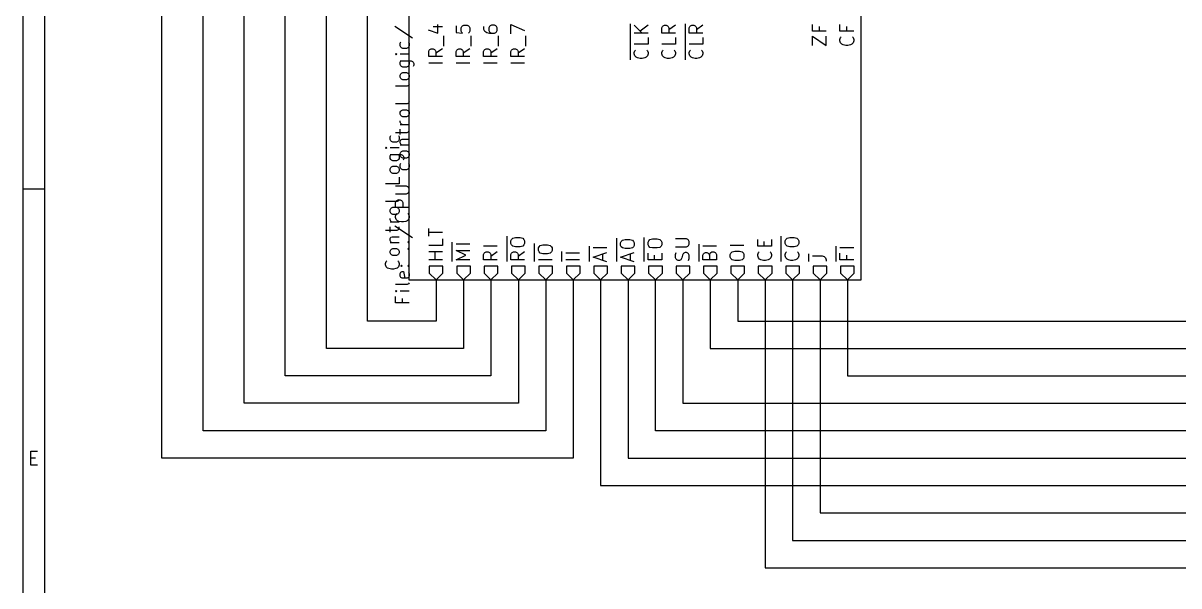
# Model space of a CAD drawing. Extents: x 0.4 to 11.3, y -16.1 to -0.4.
# Drawn here: x 0.394 to 4.609, y -9.716 to -7.663 of the extents above; entities that cross this region are included whole.
import ezdxf

# ---------------------------------------------------------------- set-up
doc = ezdxf.new("R2010")
doc.units = 0
doc.header["$MEASUREMENT"] = 0
for name, color, linetype in [('BROWN2', 54, 'CONTINUOUS'), ('CYAN2', 4, 'CONTINUOUS'), ('GREEN3', 91, 'CONTINUOUS'), ('RED2', 1, 'CONTINUOUS')]:
    doc.layers.add(name, color=color, linetype=linetype)

msp = doc.modelspace()

# ---------------------------------------------------------------- linework, layer by layer
at = {"layer": 'BROWN2', "linetype": 'CONTINUOUS'}
for p, q in [((1.7497, -7.6745), (1.814, -7.7173)), ((1.7687, -7.7364), (1.7711, -7.7316)), ((1.7687, -7.7459), (1.7687, -7.7364)), ((1.7711, -7.7507), (1.7687, -7.7459)), ((1.7735, -7.753), (1.7711, -7.7507)), ((1.7782, -7.7554), (1.7735, -7.753)), ((1.7925, -7.7554), (1.7782, -7.7554)), ((1.7973, -7.753), (1.7925, -7.7554)), ((1.7997, -7.7507), (1.7973, -7.753)), ((1.7997, -7.7316), (1.8021, -7.7364)), ((1.8021, -7.7459), (1.7997, -7.7507)), ((1.8021, -7.7364), (1.8021, -7.7459)), ((1.7544, -7.7745), (1.7521, -7.7768)), ((1.7521, -7.7768), (1.7544, -7.7792)), ((1.7521, -7.7768), (1.7568, -7.7768)), ((1.7568, -7.7768), (1.7544, -7.7745)), ((1.7544, -7.7792), (1.7568, -7.7768)), ((1.8021, -7.7768), (1.7687, -7.7768)), ((1.7687, -7.8007), (1.8092, -7.8007)), ((1.7687, -7.8054), (1.7711, -7.8007)), ((1.7687, -7.8149), (1.7687, -7.8054)), ((1.7711, -7.8197), (1.7687, -7.8149)), ((1.7735, -7.8221), (1.7711, -7.8197)), ((1.7782, -7.8245), (1.7735, -7.8221)), ((1.7925, -7.8245), (1.7782, -7.8245)), ((1.7973, -7.8221), (1.7925, -7.8245)), ((1.7997, -7.8197), (1.7973, -7.8221)), ((1.7997, -7.8007), (1.8021, -7.8054)), ((1.8021, -7.8149), (1.7997, -7.8197)), ((1.8021, -7.8054), (1.8021, -7.8149)), ((1.8092, -7.8007), (1.814, -7.803)), ((1.814, -7.803), (1.8163, -7.8054)), ((1.8163, -7.8054), (1.8187, -7.8102)), ((1.8187, -7.8173), (1.8163, -7.8221)), ((1.8187, -7.8102), (1.8187, -7.8173)), ((1.7687, -7.853), (1.7711, -7.8483)), ((1.7687, -7.8602), (1.7687, -7.853)), ((1.7711, -7.8649), (1.7687, -7.8602)), ((1.7711, -7.8483), (1.7735, -7.8459)), ((1.7735, -7.8673), (1.7711, -7.8649)), ((1.7735, -7.8459), (1.7782, -7.8435)), ((1.7782, -7.8697), (1.7735, -7.8673)), ((1.7782, -7.8435), (1.7925, -7.8435)), ((1.7925, -7.8697), (1.7782, -7.8697)), ((1.7925, -7.8435), (1.7973, -7.8459)), ((1.7973, -7.8673), (1.7925, -7.8697)), ((1.7973, -7.8459), (1.7997, -7.8483)), ((1.7997, -7.8649), (1.7973, -7.8673)), ((1.7997, -7.8483), (1.8021, -7.853)), ((1.8021, -7.8602), (1.7997, -7.8649)), ((1.8021, -7.853), (1.8021, -7.8602)), ((1.7949, -7.8935), (1.7521, -7.8935)), ((1.7997, -7.8911), (1.7949, -7.8935)), ((1.8021, -7.8864), (1.7997, -7.8911)), ((1.7949, -7.9578), (1.7521, -7.9578)), ((1.7997, -7.9554), (1.7949, -7.9578)), ((1.8021, -7.9506), (1.7997, -7.9554)), ((1.7687, -7.9887), (1.7711, -7.984)), ((1.7687, -7.9959), (1.7687, -7.9887)), ((1.7711, -8.0006), (1.7687, -7.9959)), ((1.7711, -7.984), (1.7735, -7.9816)), ((1.7735, -8.003), (1.7711, -8.0006)), ((1.7735, -7.9816), (1.7782, -7.9792)), ((1.7782, -8.0054), (1.7735, -8.003)), ((1.7782, -7.9792), (1.7925, -7.9792)), ((1.7925, -8.0054), (1.7782, -8.0054)), ((1.7925, -7.9792), (1.7973, -7.9816)), ((1.7973, -8.003), (1.7925, -8.0054)), ((1.7973, -7.9816), (1.7997, -7.984)), ((1.7997, -8.0006), (1.7973, -8.003)), ((1.7997, -7.984), (1.8021, -7.9887)), ((1.8021, -7.9959), (1.7997, -8.0006)), ((1.8021, -7.9887), (1.8021, -7.9959)), ((1.7687, -8.0245), (1.7687, -8.0197)), ((1.7711, -8.0292), (1.7687, -8.0245)), ((1.8021, -8.034), (1.7687, -8.034)), ((1.7687, -8.0697), (1.7687, -8.0506)), ((1.7735, -8.0316), (1.7711, -8.0292)), ((1.7782, -8.034), (1.7735, -8.0316)), ((1.8021, -8.0554), (1.8021, -8.0506)), ((1.7521, -8.0626), (1.7949, -8.0626)), ((1.7687, -8.0935), (1.7711, -8.0887)), ((1.7711, -8.0887), (1.7759, -8.0864)), ((1.7759, -8.0864), (1.8021, -8.0864)), ((1.7949, -8.0626), (1.7997, -8.0602)), ((1.7997, -8.0602), (1.8021, -8.0554)), ((1.7687, -8.1006), (1.7687, -8.0935)), ((1.7711, -8.1054), (1.7687, -8.1006)), ((1.7687, -8.1078), (1.8021, -8.1078)), ((1.7687, -8.1387), (1.7711, -8.134)), ((1.7735, -8.1078), (1.7711, -8.1054)), ((1.7711, -8.134), (1.7735, -8.1316)), ((1.7735, -8.1316), (1.7782, -8.1292)), ((1.7782, -8.1292), (1.7925, -8.1292)), ((1.7925, -8.1292), (1.7973, -8.1316)), ((1.7973, -8.1316), (1.7997, -8.134)), ((1.7997, -8.134), (1.8021, -8.1387)), ((1.7687, -8.1459), (1.7687, -8.1387)), ((1.7711, -8.1506), (1.7687, -8.1459)), ((1.7687, -8.1792), (1.7711, -8.1745)), ((1.7735, -8.153), (1.7711, -8.1506)), ((1.7782, -8.1554), (1.7735, -8.153)), ((1.7925, -8.1554), (1.7782, -8.1554)), ((1.7973, -8.153), (1.7925, -8.1554)), ((1.7997, -8.1506), (1.7973, -8.153)), ((1.8021, -8.1459), (1.7997, -8.1506)), ((1.7997, -8.1745), (1.8021, -8.1792)), ((1.8021, -8.1387), (1.8021, -8.1459)), ((1.7687, -8.1887), (1.7687, -8.1792)), ((1.7711, -8.1935), (1.7687, -8.1887)), ((1.7735, -8.1959), (1.7711, -8.1935)), ((1.7782, -8.1983), (1.7735, -8.1959)), ((1.7925, -8.1983), (1.7782, -8.1983)), ((1.7973, -8.1959), (1.7925, -8.1983)), ((1.7997, -8.1935), (1.7973, -8.1959)), ((1.8021, -8.1887), (1.7997, -8.1935)), ((1.8021, -8.1792), (1.8021, -8.1887)), ((1.7925, -8.2578), (1.7521, -8.2578)), ((1.7973, -8.2602), (1.7925, -8.2578)), ((1.7997, -8.2625), (1.7973, -8.2602)), ((1.7521, -8.2864), (1.7925, -8.2864)), ((1.7925, -8.2864), (1.7973, -8.284)), ((1.7973, -8.284), (1.7997, -8.2816)), ((1.8021, -8.2673), (1.7997, -8.2625)), ((1.7997, -8.2816), (1.8021, -8.2768)), ((1.8021, -8.2768), (1.8021, -8.2673)), ((1.7521, -8.3173), (1.7544, -8.3125)), ((1.7521, -8.3364), (1.7521, -8.3173)), ((1.8021, -8.3364), (1.7521, -8.3364)), ((1.7544, -8.3125), (1.7568, -8.3102)), ((1.7568, -8.3102), (1.7616, -8.3078)), ((1.7616, -8.3078), (1.7687, -8.3078)), ((1.7687, -8.3078), (1.7735, -8.3102)), ((1.7735, -8.3102), (1.7759, -8.3125)), ((1.7759, -8.3125), (1.7782, -8.3173)), ((1.7782, -8.3173), (1.7782, -8.3364)), ((1.7521, -8.3673), (1.7544, -8.3602)), ((1.7521, -8.3721), (1.7521, -8.3673)), ((1.7544, -8.3792), (1.7521, -8.3721)), ((1.7544, -8.3602), (1.7568, -8.3578)), ((1.7592, -8.384), (1.7544, -8.3792)), ((1.764, -8.3864), (1.7592, -8.384)), ((1.7735, -8.3887), (1.764, -8.3864)), ((1.7901, -8.3864), (1.7806, -8.3887)), ((1.7949, -8.384), (1.7901, -8.3864)), ((1.7997, -8.3792), (1.7949, -8.384)), ((1.7973, -8.3578), (1.7997, -8.3602)), ((1.7997, -8.3602), (1.8021, -8.3673)), ((1.8021, -8.3721), (1.7997, -8.3792)), ((1.8021, -8.3673), (1.8021, -8.3721)), ((1.7497, -8.403), (1.814, -8.4459)), ((1.7806, -8.3887), (1.7735, -8.3887)), ((1.7973, -8.4626), (1.7997, -8.4602)), ((1.7997, -8.4649), (1.7973, -8.4626)), ((1.7973, -8.4626), (1.8021, -8.4626)), ((1.7997, -8.4602), (1.8021, -8.4626)), ((1.8021, -8.4626), (1.7997, -8.4649)), ((1.7973, -8.4864), (1.7997, -8.484)), ((1.7997, -8.4887), (1.7973, -8.4864)), ((1.7973, -8.4864), (1.8021, -8.4864)), ((1.7997, -8.484), (1.8021, -8.4864)), ((1.8021, -8.4864), (1.7997, -8.4887)), ((1.7711, -8.5483), (1.7735, -8.5459)), ((1.7735, -8.5506), (1.7711, -8.5483)), ((1.7711, -8.5483), (1.7759, -8.5483)), ((1.7735, -8.5459), (1.7759, -8.5483)), ((1.7759, -8.5483), (1.7735, -8.5506)), ((1.7973, -8.5483), (1.7997, -8.5459)), ((1.7997, -8.5506), (1.7973, -8.5483)), ((1.7973, -8.5483), (1.8021, -8.5483)), ((1.7997, -8.5459), (1.8021, -8.5483)), ((1.8021, -8.5483), (1.7997, -8.5506)), ((1.7687, -8.5768), (1.7711, -8.5721)), ((1.7687, -8.5864), (1.7687, -8.5768)), ((1.7711, -8.5911), (1.7687, -8.5864)), ((1.7711, -8.5721), (1.7759, -8.5697)), ((1.7759, -8.5935), (1.7711, -8.5911)), ((1.7759, -8.5697), (1.7806, -8.5697)), ((1.7949, -8.5935), (1.7759, -8.5935)), ((1.7806, -8.5697), (1.7854, -8.5935)), ((1.7997, -8.5911), (1.7949, -8.5935)), ((1.7997, -8.5721), (1.8021, -8.5768)), ((1.8021, -8.5864), (1.7997, -8.5911)), ((1.8021, -8.5768), (1.8021, -8.5864)), ((1.7949, -8.6173), (1.7521, -8.6173)), ((1.7544, -8.6387), (1.7521, -8.6411)), ((1.7568, -8.6411), (1.7544, -8.6387)), ((1.7997, -8.6149), (1.7949, -8.6173)), ((1.8021, -8.6102), (1.7997, -8.6149)), ((1.7521, -8.6411), (1.7544, -8.6435)), ((1.7521, -8.6411), (1.7568, -8.6411)), ((1.7521, -8.684), (1.7521, -8.6602)), ((1.7544, -8.6435), (1.7568, -8.6411)), ((1.8021, -8.6411), (1.7687, -8.6411)), ((1.7759, -8.6673), (1.7759, -8.684)), ((1.8021, -8.684), (1.7521, -8.684))]:
    msp.add_line(p, q, dxfattribs=at)
at = {"layer": 'CYAN2', "linetype": 'CONTINUOUS'}
for p, q in [((1.9061, -7.6997), (1.9061, -7.6688)), ((1.9966, -7.6735), (2.0014, -7.6711)), ((2.0014, -7.6711), (2.0133, -7.6711)), ((2.0133, -7.6711), (2.018, -7.6735)), ((2.1014, -7.6711), (2.0966, -7.6735)), ((2.1133, -7.6711), (2.1014, -7.6711)), ((2.118, -7.6735), (2.1133, -7.6711)), ((2.1728, -7.7021), (2.1728, -7.6688)), ((2.1728, -7.6688), (2.2228, -7.6902)), ((2.6089, -7.7971), (2.6089, -7.6666)), ((2.6228, -7.6711), (2.6514, -7.6997)), ((2.6728, -7.6711), (2.6442, -7.6926)), ((2.7276, -7.6735), (2.7323, -7.6711)), ((2.7323, -7.6711), (2.7395, -7.6711)), ((2.7395, -7.6711), (2.7442, -7.6735)), ((2.7728, -7.6711), (2.749, -7.6878)), ((2.8089, -7.7971), (2.8089, -7.6666)), ((2.8276, -7.6735), (2.8323, -7.6711)), ((2.8323, -7.6711), (2.8395, -7.6711)), ((2.8395, -7.6711), (2.8442, -7.6735)), ((2.8728, -7.6711), (2.849, -7.6878)), ((3.2728, -7.6926), (3.2728, -7.6688)), ((3.3728, -7.6926), (3.3728, -7.6688)), ((1.8704, -7.6878), (1.9061, -7.6997)), ((1.8895, -7.6759), (1.9228, -7.6759)), ((1.9276, -7.7473), (1.9276, -7.7092)), ((1.9728, -7.6735), (1.9728, -7.6973)), ((1.9728, -7.6973), (1.9966, -7.6997)), ((1.9919, -7.6807), (1.9942, -7.6759)), ((1.9919, -7.6926), (1.9919, -7.6807)), ((1.9942, -7.6973), (1.9919, -7.6926)), ((1.9942, -7.6759), (1.9966, -7.6735)), ((1.9966, -7.6997), (1.9942, -7.6973)), ((2.018, -7.6735), (2.0204, -7.6759)), ((2.0204, -7.6973), (2.018, -7.6997)), ((2.0204, -7.6759), (2.0228, -7.6807)), ((2.0228, -7.6926), (2.0204, -7.6973)), ((2.0228, -7.6807), (2.0228, -7.6926)), ((2.0276, -7.7473), (2.0276, -7.7092)), ((2.0728, -7.6759), (2.0728, -7.6854)), ((2.0728, -7.6854), (2.0752, -7.6902)), ((2.0752, -7.6902), (2.0776, -7.6926)), ((2.0776, -7.6926), (2.0847, -7.6973)), ((2.0847, -7.6973), (2.0942, -7.6997)), ((2.0942, -7.6759), (2.0919, -7.6807)), ((2.0919, -7.6807), (2.0919, -7.6902)), ((2.0919, -7.6902), (2.0942, -7.6949)), ((2.0966, -7.6735), (2.0942, -7.6759)), ((2.0942, -7.6949), (2.0966, -7.6973)), ((2.0942, -7.6997), (2.1133, -7.6997)), ((2.0966, -7.6973), (2.1014, -7.6997)), ((2.1133, -7.6997), (2.118, -7.6973)), ((2.1204, -7.6759), (2.118, -7.6735)), ((2.118, -7.6973), (2.1204, -7.6949)), ((2.1228, -7.6807), (2.1204, -7.6759)), ((2.1204, -7.6949), (2.1228, -7.6902)), ((2.1228, -7.6902), (2.1228, -7.6807)), ((2.1276, -7.7473), (2.1276, -7.7092)), ((2.2276, -7.7473), (2.2276, -7.7092)), ((2.6728, -7.6997), (2.6228, -7.6997)), ((2.7228, -7.6807), (2.7252, -7.6759)), ((2.7228, -7.6997), (2.7228, -7.6807)), ((2.7728, -7.6997), (2.7228, -7.6997)), ((2.7252, -7.6759), (2.7276, -7.6735)), ((2.7442, -7.6735), (2.7466, -7.6759)), ((2.7466, -7.6759), (2.749, -7.6807)), ((2.749, -7.6807), (2.749, -7.6997)), ((2.8228, -7.6807), (2.8252, -7.6759)), ((2.8228, -7.6997), (2.8228, -7.6807)), ((2.8728, -7.6997), (2.8228, -7.6997)), ((2.8252, -7.6759), (2.8276, -7.6735)), ((2.8442, -7.6735), (2.8466, -7.6759)), ((2.8466, -7.6759), (2.849, -7.6807)), ((2.849, -7.6807), (2.849, -7.6997)), ((3.3228, -7.6926), (3.2728, -7.6926)), ((3.2728, -7.7449), (3.2728, -7.7116)), ((3.2728, -7.7116), (3.3228, -7.7449)), ((3.2966, -7.6759), (3.2966, -7.6926)), ((3.3228, -7.7449), (3.3228, -7.7116)), ((3.4228, -7.6926), (3.3728, -7.6926)), ((3.3966, -7.6759), (3.3966, -7.6926)), ((2.6728, -7.7402), (2.6228, -7.7402)), ((2.6728, -7.7164), (2.6728, -7.7402)), ((2.7728, -7.7402), (2.7228, -7.7402)), ((2.7728, -7.7164), (2.7728, -7.7402)), ((2.8728, -7.7402), (2.8228, -7.7402)), ((2.8728, -7.7164), (2.8728, -7.7402)), ((3.3728, -7.7235), (3.3752, -7.7164)), ((3.3728, -7.7283), (3.3728, -7.7235)), ((3.3752, -7.7354), (3.3728, -7.7283)), ((3.3752, -7.7164), (3.3776, -7.714)), ((3.3799, -7.7402), (3.3752, -7.7354)), ((3.3847, -7.7426), (3.3799, -7.7402)), ((3.3942, -7.7449), (3.3847, -7.7426)), ((3.4014, -7.7449), (3.3942, -7.7449)), ((3.4109, -7.7426), (3.4014, -7.7449)), ((3.4157, -7.7402), (3.4109, -7.7426)), ((3.4204, -7.7354), (3.4157, -7.7402)), ((3.418, -7.714), (3.4204, -7.7164)), ((3.4204, -7.7164), (3.4228, -7.7235)), ((3.4228, -7.7283), (3.4204, -7.7354)), ((3.4228, -7.7235), (3.4228, -7.7283)), ((1.8728, -7.7664), (1.8752, -7.7616)), ((1.8728, -7.7854), (1.8728, -7.7664)), ((1.9228, -7.7854), (1.8728, -7.7854)), ((1.8752, -7.7616), (1.8776, -7.7592)), ((1.8776, -7.7592), (1.8823, -7.7568)), ((1.8823, -7.7568), (1.8895, -7.7568)), ((1.8895, -7.7568), (1.8942, -7.7592)), ((1.8942, -7.7592), (1.8966, -7.7616)), ((1.8966, -7.7616), (1.899, -7.7664)), ((1.9228, -7.7568), (1.899, -7.7735)), ((1.899, -7.7664), (1.899, -7.7854)), ((1.9728, -7.7664), (1.9752, -7.7616)), ((1.9728, -7.7854), (1.9728, -7.7664)), ((2.0228, -7.7854), (1.9728, -7.7854)), ((1.9752, -7.7616), (1.9776, -7.7592)), ((1.9776, -7.7592), (1.9823, -7.7568)), ((1.9823, -7.7568), (1.9895, -7.7568)), ((1.9895, -7.7568), (1.9942, -7.7592)), ((1.9942, -7.7592), (1.9966, -7.7616)), ((1.9966, -7.7616), (1.999, -7.7664)), ((2.0228, -7.7568), (1.999, -7.7735)), ((1.999, -7.7664), (1.999, -7.7854)), ((2.0728, -7.7664), (2.0752, -7.7616)), ((2.0728, -7.7854), (2.0728, -7.7664)), ((2.1228, -7.7854), (2.0728, -7.7854)), ((2.0752, -7.7616), (2.0776, -7.7592)), ((2.0776, -7.7592), (2.0823, -7.7568)), ((2.0823, -7.7568), (2.0895, -7.7568)), ((2.0895, -7.7568), (2.0942, -7.7592)), ((2.0942, -7.7592), (2.0966, -7.7616)), ((2.0966, -7.7616), (2.099, -7.7664)), ((2.1228, -7.7568), (2.099, -7.7735)), ((2.099, -7.7664), (2.099, -7.7854)), ((2.1728, -7.7664), (2.1752, -7.7616)), ((2.1728, -7.7854), (2.1728, -7.7664)), ((2.2228, -7.7854), (2.1728, -7.7854)), ((2.1752, -7.7616), (2.1776, -7.7592)), ((2.1776, -7.7592), (2.1823, -7.7568)), ((2.1823, -7.7568), (2.1895, -7.7568)), ((2.1895, -7.7568), (2.1942, -7.7592)), ((2.1942, -7.7592), (2.1966, -7.7616)), ((2.1966, -7.7616), (2.199, -7.7664)), ((2.2228, -7.7568), (2.199, -7.7735)), ((2.199, -7.7664), (2.199, -7.7854)), ((2.6228, -7.7711), (2.6252, -7.764)), ((2.6228, -7.7759), (2.6228, -7.7711)), ((2.6252, -7.783), (2.6228, -7.7759)), ((2.6252, -7.764), (2.6276, -7.7616)), ((2.6299, -7.7878), (2.6252, -7.783)), ((2.6347, -7.7902), (2.6299, -7.7878)), ((2.6442, -7.7926), (2.6347, -7.7902)), ((2.6514, -7.7926), (2.6442, -7.7926)), ((2.6609, -7.7902), (2.6514, -7.7926)), ((2.6657, -7.7878), (2.6609, -7.7902)), ((2.6704, -7.783), (2.6657, -7.7878)), ((2.668, -7.7616), (2.6704, -7.764)), ((2.6704, -7.764), (2.6728, -7.7711)), ((2.6728, -7.7759), (2.6704, -7.783)), ((2.6728, -7.7711), (2.6728, -7.7759)), ((2.7228, -7.7711), (2.7252, -7.764)), ((2.7228, -7.7759), (2.7228, -7.7711)), ((2.7252, -7.783), (2.7228, -7.7759)), ((2.7252, -7.764), (2.7276, -7.7616)), ((2.7299, -7.7878), (2.7252, -7.783)), ((2.7347, -7.7902), (2.7299, -7.7878)), ((2.7442, -7.7926), (2.7347, -7.7902)), ((2.7514, -7.7926), (2.7442, -7.7926)), ((2.7609, -7.7902), (2.7514, -7.7926)), ((2.7657, -7.7878), (2.7609, -7.7902)), ((2.7704, -7.783), (2.7657, -7.7878)), ((2.768, -7.7616), (2.7704, -7.764)), ((2.7704, -7.764), (2.7728, -7.7711)), ((2.7728, -7.7759), (2.7704, -7.783)), ((2.7728, -7.7711), (2.7728, -7.7759)), ((2.8228, -7.7711), (2.8252, -7.764)), ((2.8228, -7.7759), (2.8228, -7.7711)), ((2.8252, -7.783), (2.8228, -7.7759)), ((2.8252, -7.764), (2.8276, -7.7616)), ((2.8299, -7.7878), (2.8252, -7.783)), ((2.8347, -7.7902), (2.8299, -7.7878)), ((2.8442, -7.7926), (2.8347, -7.7902)), ((2.8514, -7.7926), (2.8442, -7.7926)), ((2.8609, -7.7902), (2.8514, -7.7926)), ((2.8657, -7.7878), (2.8609, -7.7902)), ((2.8704, -7.783), (2.8657, -7.7878)), ((2.868, -7.7616), (2.8704, -7.764)), ((2.8704, -7.764), (2.8728, -7.7711)), ((2.8728, -7.7759), (2.8704, -7.783)), ((2.8728, -7.7711), (2.8728, -7.7759)), ((1.9228, -7.8092), (1.8728, -7.8092)), ((2.0228, -7.8092), (1.9728, -7.8092)), ((2.1228, -7.8092), (2.0728, -7.8092)), ((2.2228, -7.8092), (2.1728, -7.8092)), ((1.7322, -8.078), (1.7346, -8.0733)), ((1.7322, -8.0876), (1.7322, -8.078)), ((1.7346, -8.0923), (1.7322, -8.0876)), ((1.737, -8.0947), (1.7346, -8.0923)), ((1.7632, -8.0923), (1.7608, -8.0947)), ((1.7632, -8.0733), (1.7655, -8.078)), ((1.7655, -8.0876), (1.7632, -8.0923)), ((1.7655, -8.078), (1.7655, -8.0876)), ((1.7179, -8.1161), (1.7155, -8.1185)), ((1.7155, -8.1185), (1.7179, -8.1209)), ((1.7155, -8.1185), (1.7203, -8.1185)), ((1.7203, -8.1185), (1.7179, -8.1161)), ((1.7179, -8.1209), (1.7203, -8.1185)), ((1.7655, -8.1185), (1.7322, -8.1185)), ((1.7417, -8.0971), (1.737, -8.0947)), ((1.756, -8.0971), (1.7417, -8.0971)), ((1.7608, -8.0947), (1.756, -8.0971)), ((1.7322, -8.1423), (1.7727, -8.1423)), ((1.7322, -8.1471), (1.7346, -8.1423)), ((1.7322, -8.1566), (1.7322, -8.1471)), ((1.7346, -8.1614), (1.7322, -8.1566)), ((1.737, -8.1638), (1.7346, -8.1614)), ((1.7417, -8.1661), (1.737, -8.1638)), ((1.756, -8.1661), (1.7417, -8.1661)), ((1.7608, -8.1638), (1.756, -8.1661)), ((1.7632, -8.1614), (1.7608, -8.1638)), ((1.7632, -8.1423), (1.7655, -8.1471)), ((1.7655, -8.1566), (1.7632, -8.1614)), ((1.7655, -8.1471), (1.7655, -8.1566)), ((1.7727, -8.1423), (1.7774, -8.1447)), ((1.7774, -8.1447), (1.7798, -8.1471)), ((1.7798, -8.1471), (1.7822, -8.1519)), ((1.7822, -8.159), (1.7798, -8.1638)), ((1.7822, -8.1519), (1.7822, -8.159)), ((1.7322, -8.1947), (1.7346, -8.1899)), ((1.7322, -8.2018), (1.7322, -8.1947)), ((1.7346, -8.2066), (1.7322, -8.2018)), ((1.7346, -8.1899), (1.737, -8.1876)), ((1.737, -8.209), (1.7346, -8.2066)), ((1.737, -8.1876), (1.7417, -8.1852)), ((1.7417, -8.2114), (1.737, -8.209)), ((1.7417, -8.1852), (1.756, -8.1852)), ((1.756, -8.2114), (1.7417, -8.2114)), ((1.756, -8.1852), (1.7608, -8.1876)), ((1.7608, -8.209), (1.756, -8.2114)), ((1.7608, -8.1876), (1.7632, -8.1899)), ((1.7632, -8.2066), (1.7608, -8.209)), ((1.7632, -8.1899), (1.7655, -8.1947)), ((1.7655, -8.2018), (1.7632, -8.2066)), ((1.7655, -8.1947), (1.7655, -8.2018)), ((1.7655, -8.2495), (1.7155, -8.2495)), ((1.7655, -8.2257), (1.7655, -8.2495)), ((1.7584, -8.3138), (1.7155, -8.3138)), ((1.7322, -8.3447), (1.7346, -8.3399)), ((1.7322, -8.3518), (1.7322, -8.3447)), ((1.7346, -8.3399), (1.737, -8.3376)), ((1.737, -8.3376), (1.7417, -8.3352)), ((1.7417, -8.3352), (1.756, -8.3352)), ((1.756, -8.3352), (1.7608, -8.3376)), ((1.7632, -8.3114), (1.7584, -8.3138)), ((1.7608, -8.3376), (1.7632, -8.3399)), ((1.7655, -8.3066), (1.7632, -8.3114)), ((1.7632, -8.3399), (1.7655, -8.3447)), ((1.7655, -8.3447), (1.7655, -8.3518)), ((1.7346, -8.3566), (1.7322, -8.3518)), ((1.7322, -8.3804), (1.7322, -8.3757)), ((1.7346, -8.3852), (1.7322, -8.3804)), ((1.737, -8.359), (1.7346, -8.3566)), ((1.737, -8.3876), (1.7346, -8.3852)), ((1.7417, -8.3614), (1.737, -8.359)), ((1.7417, -8.3899), (1.737, -8.3876)), ((1.756, -8.3614), (1.7417, -8.3614)), ((1.7608, -8.359), (1.756, -8.3614)), ((1.7632, -8.3566), (1.7608, -8.359)), ((1.7655, -8.3518), (1.7632, -8.3566)), ((1.7155, -8.4185), (1.7584, -8.4185)), ((1.7655, -8.3899), (1.7322, -8.3899)), ((1.7322, -8.4257), (1.7322, -8.4066)), ((1.7584, -8.4185), (1.7632, -8.4161)), ((1.7632, -8.4161), (1.7655, -8.4114)), ((1.7655, -8.4114), (1.7655, -8.4066)), ((1.8728, -8.4408), (1.8728, -8.4122)), ((1.9228, -8.4265), (1.8728, -8.4265)), ((1.7322, -8.4495), (1.7346, -8.4447)), ((1.7322, -8.4566), (1.7322, -8.4495)), ((1.7346, -8.4614), (1.7322, -8.4566)), ((1.7322, -8.4637), (1.7655, -8.4637)), ((1.7346, -8.4447), (1.7393, -8.4423)), ((1.737, -8.4637), (1.7346, -8.4614)), ((1.7393, -8.4423), (1.7655, -8.4423)), ((1.9228, -8.4503), (1.9228, -8.4741)), ((1.9589, -8.5334), (1.9589, -8.4624)), ((2.0228, -8.4693), (1.9728, -8.4693)), ((2.1589, -8.5334), (2.1589, -8.441)), ((2.1728, -8.4574), (2.1752, -8.4527)), ((2.1728, -8.467), (2.1728, -8.4574)), ((2.1752, -8.4717), (2.1728, -8.467)), ((2.1752, -8.4527), (2.1799, -8.4479)), ((2.1799, -8.4765), (2.1752, -8.4717)), ((2.1799, -8.4479), (2.1895, -8.4455)), ((2.1895, -8.4455), (2.2061, -8.4455)), ((2.2061, -8.4455), (2.2157, -8.4479)), ((2.2157, -8.4479), (2.2204, -8.4527)), ((2.2204, -8.4717), (2.2157, -8.4765)), ((2.2204, -8.4527), (2.2228, -8.4574)), ((2.2228, -8.467), (2.2204, -8.4717)), ((2.2228, -8.4574), (2.2228, -8.467)), ((2.2589, -8.5334), (2.2589, -8.4672)), ((2.2799, -8.4741), (2.2895, -8.4717)), ((2.2895, -8.4717), (2.3061, -8.4717)), ((2.3061, -8.4717), (2.3157, -8.4741)), ((2.5589, -8.5334), (2.5589, -8.4481)), ((2.5728, -8.4646), (2.5752, -8.4598)), ((2.5728, -8.4741), (2.5728, -8.4646)), ((2.5752, -8.4598), (2.5799, -8.4551)), ((2.5799, -8.4551), (2.5895, -8.4527)), ((2.5895, -8.4527), (2.6061, -8.4527)), ((2.6061, -8.4527), (2.6157, -8.4551)), ((2.6157, -8.4551), (2.6204, -8.4598)), ((2.6204, -8.4598), (2.6228, -8.4646)), ((2.6228, -8.4646), (2.6228, -8.4741)), ((2.6589, -8.5334), (2.6589, -8.4458)), ((2.6728, -8.4622), (2.6752, -8.4574)), ((2.6728, -8.4717), (2.6728, -8.4622)), ((2.6752, -8.4765), (2.6728, -8.4717)), ((2.6752, -8.4574), (2.6799, -8.4527)), ((2.6799, -8.4527), (2.6895, -8.4503)), ((2.6895, -8.4503), (2.7061, -8.4503)), ((2.7061, -8.4503), (2.7157, -8.4527)), ((2.7157, -8.4527), (2.7204, -8.4574)), ((2.7204, -8.4574), (2.7228, -8.4622)), ((2.7228, -8.4717), (2.7204, -8.4765)), ((2.7228, -8.4622), (2.7228, -8.4717)), ((2.8133, -8.4503), (2.7728, -8.4503)), ((2.818, -8.4527), (2.8133, -8.4503)), ((2.8204, -8.4551), (2.818, -8.4527)), ((2.8228, -8.4598), (2.8204, -8.4551)), ((2.8204, -8.4741), (2.8228, -8.4693)), ((2.8228, -8.4693), (2.8228, -8.4598)), ((2.8589, -8.5334), (2.8589, -8.4696)), ((3.0728, -8.4765), (3.0728, -8.4527)), ((3.0966, -8.4765), (3.0966, -8.4598)), ((3.1228, -8.4527), (3.1228, -8.4765)), ((3.1589, -8.5334), (3.1589, -8.441)), ((3.1728, -8.4574), (3.1752, -8.4527)), ((3.1728, -8.467), (3.1728, -8.4574)), ((3.1752, -8.4717), (3.1728, -8.467)), ((3.1752, -8.4527), (3.1799, -8.4479)), ((3.1799, -8.4765), (3.1752, -8.4717)), ((3.1799, -8.4479), (3.1895, -8.4455)), ((3.1895, -8.4455), (3.2061, -8.4455)), ((3.2061, -8.4455), (3.2157, -8.4479)), ((3.2157, -8.4479), (3.2204, -8.4527)), ((3.2204, -8.4717), (3.2157, -8.4765)), ((3.2204, -8.4527), (3.2228, -8.4574)), ((3.2228, -8.467), (3.2204, -8.4717)), ((3.2228, -8.4574), (3.2228, -8.467)), ((1.7322, -8.4947), (1.7346, -8.4899)), ((1.7322, -8.5018), (1.7322, -8.4947)), ((1.7346, -8.5066), (1.7322, -8.5018)), ((1.7346, -8.4899), (1.737, -8.4876)), ((1.737, -8.509), (1.7346, -8.5066)), ((1.737, -8.4876), (1.7417, -8.4852)), ((1.7417, -8.5114), (1.737, -8.509)), ((1.7417, -8.4852), (1.756, -8.4852)), ((1.756, -8.5114), (1.7417, -8.5114)), ((1.756, -8.4852), (1.7608, -8.4876)), ((1.7608, -8.509), (1.756, -8.5114)), ((1.7608, -8.4876), (1.7632, -8.4899)), ((1.7632, -8.5066), (1.7608, -8.509)), ((1.7632, -8.4899), (1.7655, -8.4947)), ((1.7655, -8.5018), (1.7632, -8.5066)), ((1.7655, -8.4947), (1.7655, -8.5018)), ((1.9228, -8.4741), (1.8728, -8.4741)), ((1.9228, -8.4979), (1.8728, -8.4979)), ((1.8966, -8.5265), (1.8966, -8.4979)), ((2.0085, -8.5098), (1.9728, -8.4931)), ((1.9728, -8.4931), (2.0228, -8.4931)), ((1.9728, -8.5265), (2.0085, -8.5098)), ((2.1228, -8.4765), (2.0728, -8.4765)), ((2.0728, -8.5074), (2.0752, -8.5027)), ((2.0728, -8.5265), (2.0728, -8.5074)), ((2.0752, -8.5027), (2.0776, -8.5003)), ((2.0776, -8.5003), (2.0823, -8.4979)), ((2.0823, -8.4979), (2.0895, -8.4979)), ((2.0895, -8.4979), (2.0942, -8.5003)), ((2.0942, -8.5003), (2.0966, -8.5027)), ((2.0966, -8.5027), (2.099, -8.5074)), ((2.1228, -8.4979), (2.099, -8.5146)), ((2.099, -8.5074), (2.099, -8.5265)), ((2.1728, -8.5074), (2.1752, -8.5027)), ((2.1728, -8.5265), (2.1728, -8.5074)), ((2.1752, -8.5027), (2.1776, -8.5003)), ((2.1776, -8.5003), (2.1823, -8.4979)), ((2.1895, -8.4789), (2.1799, -8.4765)), ((2.1823, -8.4979), (2.1895, -8.4979)), ((2.2061, -8.4789), (2.1895, -8.4789)), ((2.1895, -8.4979), (2.1942, -8.5003)), ((2.1942, -8.5003), (2.1966, -8.5027)), ((2.1966, -8.5027), (2.199, -8.5074)), ((2.2228, -8.4979), (2.199, -8.5146)), ((2.199, -8.5074), (2.199, -8.5265)), ((2.2157, -8.4765), (2.2061, -8.4789)), ((2.2728, -8.4836), (2.2752, -8.4789)), ((2.2728, -8.4931), (2.2728, -8.4836)), ((2.2752, -8.4979), (2.2728, -8.4931)), ((2.2752, -8.4789), (2.2799, -8.4741)), ((2.2799, -8.5027), (2.2752, -8.4979)), ((2.2895, -8.5051), (2.2799, -8.5027)), ((2.3061, -8.5051), (2.2895, -8.5051)), ((2.3157, -8.5027), (2.3061, -8.5051)), ((2.3157, -8.4741), (2.3204, -8.4789)), ((2.3204, -8.4979), (2.3157, -8.5027)), ((2.3204, -8.4789), (2.3228, -8.4836)), ((2.3228, -8.4931), (2.3204, -8.4979)), ((2.3228, -8.4836), (2.3228, -8.4931)), ((2.3589, -8.5334), (2.3589, -8.4958)), ((2.4228, -8.5027), (2.3728, -8.5027)), ((2.4589, -8.5334), (2.4589, -8.4767)), ((2.5228, -8.4836), (2.4728, -8.4836)), ((2.4728, -8.517), (2.5228, -8.5003)), ((2.5085, -8.5289), (2.5085, -8.5051)), ((2.5752, -8.4789), (2.5728, -8.4741)), ((2.5728, -8.517), (2.6228, -8.5003)), ((2.5799, -8.4836), (2.5752, -8.4789)), ((2.5895, -8.486), (2.5799, -8.4836)), ((2.6061, -8.486), (2.5895, -8.486)), ((2.6157, -8.4836), (2.6061, -8.486)), ((2.6085, -8.5289), (2.6085, -8.5051)), ((2.6204, -8.4789), (2.6157, -8.4836)), ((2.6228, -8.4741), (2.6204, -8.4789)), ((2.6728, -8.5265), (2.6728, -8.5027)), ((2.6799, -8.4812), (2.6752, -8.4765)), ((2.6895, -8.4836), (2.6799, -8.4812)), ((2.7061, -8.4836), (2.6895, -8.4836)), ((2.6966, -8.5265), (2.6966, -8.5098)), ((2.7157, -8.4812), (2.7061, -8.4836)), ((2.7204, -8.4765), (2.7157, -8.4812)), ((2.7228, -8.5027), (2.7228, -8.5265)), ((2.7728, -8.4789), (2.8133, -8.4789)), ((2.7728, -8.5074), (2.7752, -8.5003)), ((2.7728, -8.5193), (2.7728, -8.5074)), ((2.799, -8.5098), (2.7966, -8.5193)), ((2.8014, -8.5051), (2.799, -8.5098)), ((2.8038, -8.5027), (2.8014, -8.5051)), ((2.8085, -8.5003), (2.8038, -8.5027)), ((2.8133, -8.5003), (2.8085, -8.5003)), ((2.8133, -8.4789), (2.818, -8.4765)), ((2.818, -8.5027), (2.8133, -8.5003)), ((2.818, -8.4765), (2.8204, -8.4741)), ((2.8204, -8.5051), (2.818, -8.5027)), ((2.8228, -8.5098), (2.8204, -8.5051)), ((2.8228, -8.5217), (2.8228, -8.5098)), ((2.9228, -8.4765), (2.8728, -8.4765)), ((2.8728, -8.5098), (2.8752, -8.5051)), ((2.8728, -8.5265), (2.8728, -8.5098)), ((2.8752, -8.5051), (2.8776, -8.5027)), ((2.8776, -8.5027), (2.8823, -8.5003)), ((2.8823, -8.5003), (2.8871, -8.5003)), ((2.8871, -8.5003), (2.8919, -8.5027)), ((2.8919, -8.5027), (2.8942, -8.5051)), ((2.8942, -8.5051), (2.8966, -8.5098)), ((2.8966, -8.5098), (2.899, -8.5027)), ((2.8966, -8.5098), (2.8966, -8.5265)), ((2.899, -8.5027), (2.9014, -8.5003)), ((2.9014, -8.5003), (2.9061, -8.4979)), ((2.9061, -8.4979), (2.9133, -8.4979)), ((2.9133, -8.4979), (2.918, -8.5003)), ((2.918, -8.5003), (2.9204, -8.5027)), ((2.9204, -8.5027), (2.9228, -8.5074)), ((2.9228, -8.5074), (2.9228, -8.5265)), ((3.0228, -8.4741), (2.9728, -8.4741)), ((2.9728, -8.5074), (2.9752, -8.5027)), ((2.9728, -8.517), (2.9728, -8.5074)), ((2.9752, -8.5027), (2.9799, -8.4979)), ((2.9799, -8.4979), (2.9895, -8.4955)), ((2.9895, -8.4955), (3.0061, -8.4955)), ((3.0061, -8.4955), (3.0157, -8.4979)), ((3.0157, -8.4979), (3.0204, -8.5027)), ((3.0204, -8.5027), (3.0228, -8.5074)), ((3.0228, -8.5074), (3.0228, -8.517)), ((3.1228, -8.4765), (3.0728, -8.4765)), ((3.0728, -8.5074), (3.0752, -8.5003)), ((3.0728, -8.5122), (3.0728, -8.5074)), ((3.0752, -8.5193), (3.0728, -8.5122)), ((3.0752, -8.5003), (3.0776, -8.4979)), ((3.118, -8.4979), (3.1204, -8.5003)), ((3.1204, -8.5003), (3.1228, -8.5074)), ((3.1228, -8.5122), (3.1204, -8.5193)), ((3.1228, -8.5074), (3.1228, -8.5122)), ((3.1728, -8.5074), (3.1752, -8.5003)), ((3.1728, -8.5122), (3.1728, -8.5074)), ((3.1752, -8.5193), (3.1728, -8.5122)), ((3.1752, -8.5003), (3.1776, -8.4979)), ((3.1895, -8.4789), (3.1799, -8.4765)), ((3.2061, -8.4789), (3.1895, -8.4789)), ((3.2157, -8.4765), (3.2061, -8.4789)), ((3.218, -8.4979), (3.2204, -8.5003)), ((3.2204, -8.5003), (3.2228, -8.5074)), ((3.2228, -8.5122), (3.2204, -8.5193)), ((3.2228, -8.5074), (3.2228, -8.5122)), ((3.2589, -8.5334), (3.2589, -8.5053)), ((3.2728, -8.5122), (3.3085, -8.5122)), ((3.3085, -8.5122), (3.3157, -8.5146)), ((3.3157, -8.5146), (3.3204, -8.5193)), ((3.3589, -8.5334), (3.3589, -8.4767)), ((3.4228, -8.4836), (3.3728, -8.4836)), ((3.3728, -8.5265), (3.3728, -8.5027)), ((3.3966, -8.5098), (3.3966, -8.5265)), ((1.7155, -8.5399), (1.7179, -8.5328)), ((1.7155, -8.5447), (1.7155, -8.5399)), ((1.7179, -8.5518), (1.7155, -8.5447)), ((1.7179, -8.5328), (1.7203, -8.5304)), ((1.7227, -8.5566), (1.7179, -8.5518)), ((1.7274, -8.559), (1.7227, -8.5566)), ((1.7584, -8.5566), (1.7536, -8.559)), ((1.7632, -8.5518), (1.7584, -8.5566)), ((1.7608, -8.5304), (1.7632, -8.5328)), ((1.7632, -8.5328), (1.7655, -8.5399)), ((1.7655, -8.5447), (1.7632, -8.5518)), ((1.7655, -8.5399), (1.7655, -8.5447)), ((1.9228, -8.5265), (1.8728, -8.5265)), ((1.925, -8.55), (1.875, -8.55)), ((1.875, -8.55), (1.875, -8.575)), ((1.925, -8.575), (1.925, -8.55)), ((2.0228, -8.5265), (1.9728, -8.5265)), ((2.025, -8.55), (1.975, -8.55)), ((1.975, -8.55), (1.975, -8.575)), ((2.025, -8.575), (2.025, -8.55)), ((2.1228, -8.5265), (2.0728, -8.5265)), ((2.125, -8.55), (2.075, -8.55)), ((2.075, -8.55), (2.075, -8.575)), ((2.125, -8.575), (2.125, -8.55)), ((2.2228, -8.5265), (2.1728, -8.5265)), ((2.225, -8.55), (2.175, -8.55)), ((2.175, -8.55), (2.175, -8.575)), ((2.225, -8.575), (2.225, -8.55)), ((2.3228, -8.5265), (2.2728, -8.5265)), ((2.325, -8.55), (2.275, -8.55)), ((2.275, -8.55), (2.275, -8.575)), ((2.325, -8.575), (2.325, -8.55)), ((2.4228, -8.5265), (2.3728, -8.5265)), ((2.425, -8.55), (2.375, -8.55)), ((2.375, -8.55), (2.375, -8.575)), ((2.425, -8.575), (2.425, -8.55)), ((2.5228, -8.5336), (2.4728, -8.517)), ((2.525, -8.55), (2.475, -8.55)), ((2.475, -8.55), (2.475, -8.575)), ((2.525, -8.575), (2.525, -8.55)), ((2.6228, -8.5336), (2.5728, -8.517)), ((2.625, -8.55), (2.575, -8.55)), ((2.575, -8.55), (2.575, -8.575)), ((2.625, -8.575), (2.625, -8.55)), ((2.7228, -8.5265), (2.6728, -8.5265)), ((2.725, -8.55), (2.675, -8.55)), ((2.675, -8.55), (2.675, -8.575)), ((2.725, -8.575), (2.725, -8.55)), ((2.7752, -8.5241), (2.7728, -8.5193)), ((2.825, -8.55), (2.775, -8.55)), ((2.775, -8.55), (2.775, -8.575)), ((2.7776, -8.5265), (2.7752, -8.5241)), ((2.7823, -8.5289), (2.7776, -8.5265)), ((2.7871, -8.5289), (2.7823, -8.5289)), ((2.7919, -8.5265), (2.7871, -8.5289)), ((2.7942, -8.5241), (2.7919, -8.5265)), ((2.7966, -8.5193), (2.7942, -8.5241)), ((2.8204, -8.5289), (2.8228, -8.5217)), ((2.825, -8.575), (2.825, -8.55)), ((2.9228, -8.5265), (2.8728, -8.5265)), ((2.925, -8.55), (2.875, -8.55)), ((2.875, -8.55), (2.875, -8.575)), ((2.925, -8.575), (2.925, -8.55)), ((2.9752, -8.5217), (2.9728, -8.517)), ((3.025, -8.55), (2.975, -8.55)), ((2.975, -8.55), (2.975, -8.575)), ((2.9799, -8.5265), (2.9752, -8.5217)), ((2.9895, -8.5289), (2.9799, -8.5265)), ((3.0061, -8.5289), (2.9895, -8.5289)), ((3.0157, -8.5265), (3.0061, -8.5289)), ((3.0204, -8.5217), (3.0157, -8.5265)), ((3.0228, -8.517), (3.0204, -8.5217)), ((3.025, -8.575), (3.025, -8.55)), ((3.125, -8.55), (3.075, -8.55)), ((3.075, -8.55), (3.075, -8.575)), ((3.0799, -8.5241), (3.0752, -8.5193)), ((3.0847, -8.5265), (3.0799, -8.5241)), ((3.0942, -8.5289), (3.0847, -8.5265)), ((3.1014, -8.5289), (3.0942, -8.5289)), ((3.1109, -8.5265), (3.1014, -8.5289)), ((3.1157, -8.5241), (3.1109, -8.5265)), ((3.1204, -8.5193), (3.1157, -8.5241)), ((3.125, -8.575), (3.125, -8.55)), ((3.225, -8.55), (3.175, -8.55)), ((3.175, -8.55), (3.175, -8.575)), ((3.1799, -8.5241), (3.1752, -8.5193)), ((3.1847, -8.5265), (3.1799, -8.5241)), ((3.1942, -8.5289), (3.1847, -8.5265)), ((3.2014, -8.5289), (3.1942, -8.5289)), ((3.2109, -8.5265), (3.2014, -8.5289)), ((3.2157, -8.5241), (3.2109, -8.5265)), ((3.2204, -8.5193), (3.2157, -8.5241)), ((3.225, -8.575), (3.225, -8.55)), ((3.325, -8.55), (3.275, -8.55)), ((3.275, -8.55), (3.275, -8.575)), ((3.3204, -8.5193), (3.3228, -8.5265)), ((3.3228, -8.5265), (3.3228, -8.5312)), ((3.325, -8.575), (3.325, -8.55)), ((3.4228, -8.5265), (3.3728, -8.5265)), ((3.425, -8.55), (3.375, -8.55)), ((3.375, -8.55), (3.375, -8.575)), ((3.425, -8.575), (3.425, -8.55)), ((1.737, -8.5614), (1.7274, -8.559)), ((1.7441, -8.5614), (1.737, -8.5614)), ((1.7536, -8.559), (1.7441, -8.5614)), ((1.875, -8.575), (1.9, -8.6)), ((1.9, -8.6), (1.925, -8.575)), ((1.975, -8.575), (2, -8.6)), ((2, -8.6), (2.025, -8.575)), ((2.075, -8.575), (2.1, -8.6)), ((2.1, -8.6), (2.125, -8.575)), ((2.175, -8.575), (2.2, -8.6)), ((2.2, -8.6), (2.225, -8.575)), ((2.275, -8.575), (2.3, -8.6)), ((2.3, -8.6), (2.325, -8.575)), ((2.375, -8.575), (2.4, -8.6)), ((2.4, -8.6), (2.425, -8.575)), ((2.475, -8.575), (2.5, -8.6)), ((2.5, -8.6), (2.525, -8.575)), ((2.575, -8.575), (2.6, -8.6)), ((2.6, -8.6), (2.625, -8.575)), ((2.675, -8.575), (2.7, -8.6)), ((2.7, -8.6), (2.725, -8.575)), ((2.775, -8.575), (2.8, -8.6)), ((2.8, -8.6), (2.825, -8.575)), ((2.875, -8.575), (2.9, -8.6)), ((2.9, -8.6), (2.925, -8.575)), ((2.975, -8.575), (3, -8.6)), ((3, -8.6), (3.025, -8.575)), ((3.075, -8.575), (3.1, -8.6)), ((3.1, -8.6), (3.125, -8.575)), ((3.175, -8.575), (3.2, -8.6)), ((3.2, -8.6), (3.225, -8.575)), ((3.275, -8.575), (3.3, -8.6)), ((3.3, -8.6), (3.325, -8.575)), ((3.375, -8.575), (3.4, -8.6)), ((3.4, -8.6), (3.425, -8.575))]:
    msp.add_line(p, q, dxfattribs=at)
at = {"layer": 'GREEN3', "linetype": 'CONTINUOUS'}
for p, q in [((1.65, -8.75), (1.65, -1.15)), ((1.5, -8.85), (1.5, -2.1)), ((1.35, -8.95), (1.35, -3.95)), ((1.2, -9.05), (1.2, -4.05)), ((1.05, -9.15), (1.05, -4.5)), ((0.9, -9.25), (0.9, -4.6)), ((1.9, -8.6), (1.9, -8.75)), ((2, -8.6), (2, -8.85)), ((2.1, -8.6), (2.1, -8.95)), ((2.2, -8.6), (2.2, -9.05)), ((2.3, -8.6), (2.3, -9.15)), ((2.4, -8.6), (2.4, -9.25)), ((2.5, -8.6), (2.5, -9.35)), ((2.6, -8.6), (2.6, -9.25)), ((2.7, -9.15), (2.7, -8.6)), ((2.8, -8.6), (2.8, -9.05)), ((2.9, -8.6), (2.9, -8.85)), ((3, -8.6), (3, -8.75)), ((3.1, -8.6), (3.1, -9.65)), ((3.2, -8.6), (3.2, -9.55)), ((3.3, -8.6), (3.3, -9.45)), ((3.4, -8.6), (3.4, -8.95)), ((1.9, -8.75), (1.65, -8.75)), ((3, -8.75), (7.75, -8.75)), ((2, -8.85), (1.5, -8.85)), ((2.9, -8.85), (7.9, -8.85)), ((2.1, -8.95), (1.35, -8.95)), ((3.4, -8.95), (9.35, -8.95)), ((2.2, -9.05), (1.2, -9.05)), ((2.8, -9.05), (9.5, -9.05)), ((2.3, -9.15), (1.05, -9.15)), ((9.6, -9.15), (2.7, -9.15)), ((2.4, -9.25), (0.9, -9.25)), ((2.6, -9.25), (9.75, -9.25)), ((2.5, -9.35), (9.9, -9.35)), ((3.3, -9.45), (10.05, -9.45)), ((3.2, -9.55), (10.2, -9.55)), ((3.1, -9.65), (10.35, -9.65))]:
    msp.add_line(p, q, dxfattribs=at)
at = {"layer": 'RED2', "linetype": 'CONTINUOUS'}
for p, q in [((0.3937, -16.1413), (0.3937, -0.3937)), ((0.4724, -16.0626), (0.4724, -0.4724)), ((1.8, -7.6), (1.8, -8.6)), ((1.8, -7.6), (1.8, -8.6)), ((3.45, -8.6), (3.45, -7.6)), ((3.45, -8.6), (3.45, -7.6)), ((0.3937, -8.2677), (0.4724, -8.2677)), ((1.8, -8.6), (3.45, -8.6)), ((1.8, -8.6), (3.45, -8.6)), ((0.4221, -9.2753), (0.4221, -9.2242)), ((0.4221, -9.2242), (0.4465, -9.2242)), ((0.4221, -9.2485), (0.4392, -9.2485)), ((0.4465, -9.2753), (0.4221, -9.2753))]:
    msp.add_line(p, q, dxfattribs=at)

doc.saveas('drawing.dxf')
